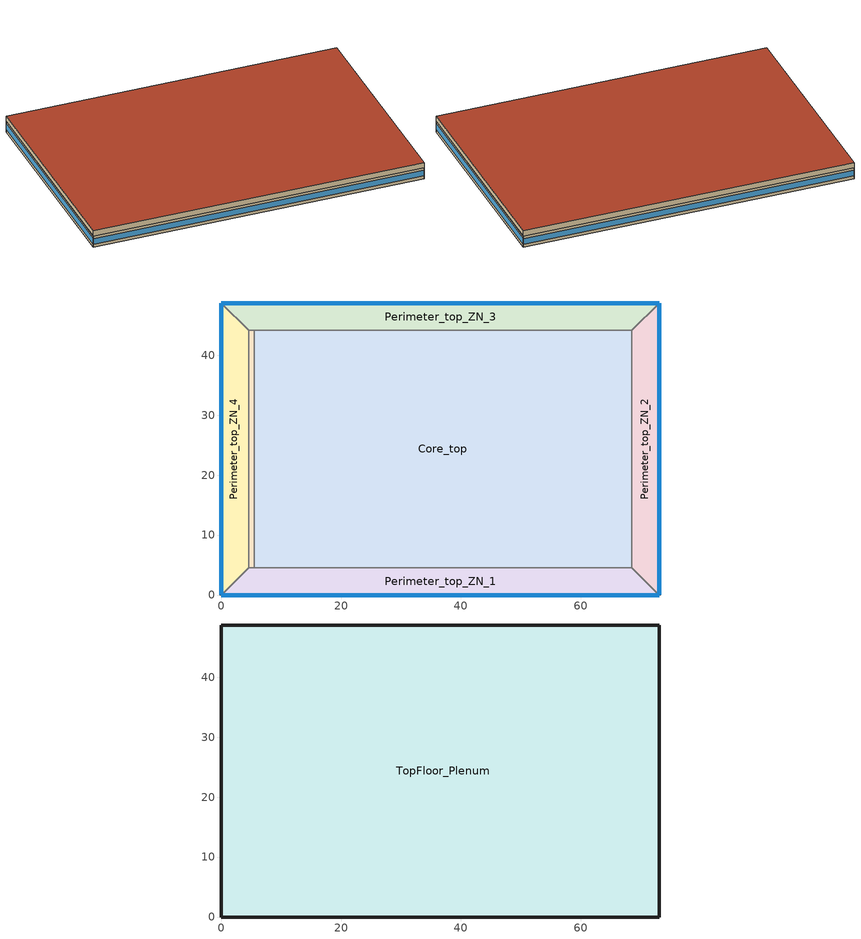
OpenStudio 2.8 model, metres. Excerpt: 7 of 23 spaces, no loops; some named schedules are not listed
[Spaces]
DataCenter_top_ZN_6
 floor adiabatic (BTAP-Int-Wall): 5.49,44.16 5.49,4.57 4.57,4.57 4.57,44.16 z43.6
 wall to Perimeter_top_ZN_4: 4.57,44.16 4.57,4.57 z43.6:46.34
 wall to Core_top: 5.49,4.57 5.49,44.16 z43.6:46.34
 wall to Perimeter_top_ZN_3: 5.49,44.16 4.57,44.16 z43.6:46.34
 wall to Perimeter_top_ZN_1: 4.57,4.57 5.49,4.57 z43.6:46.34
Perimeter_top_ZN_3
 floor adiabatic (BTAP-Int-Wall): 73.11,48.74 68.53,44.16 4.57,44.16 0,48.74 z43.6
 wall outside: 73.11,48.74 0,48.74 z43.6:46.34
 wall to Core_top: 5.49,44.16 68.53,44.16 z43.6:46.34
 wall to Perimeter_top_ZN_2: 68.53,44.16 73.11,48.74 z43.6:46.34
 wall to Perimeter_top_ZN_4: 0,48.74 4.57,44.16 z43.6:46.34
 window: 73.08,48.74 0.03,48.74 z44.36:45.68
Core_top
 floor adiabatic (BTAP-Int-Wall): 68.53,44.16 68.53,4.57 5.49,4.57 5.49,44.16 z43.6
 wall to Perimeter_top_ZN_1: 5.49,4.57 68.53,4.57 z43.6:46.34
 wall to Perimeter_top_ZN_2: 68.53,4.57 68.53,44.16 z43.6:46.34
Perimeter_top_ZN_2
 floor adiabatic (BTAP-Int-Wall): 73.11,48.74 73.11,0 68.53,4.57 68.53,44.16 z43.6
 wall outside: 73.11,0 73.11,48.74 z43.6:46.34
 wall to Perimeter_top_ZN_1: 68.53,4.57 73.11,0 z43.6:46.34
 window: 73.11,0.03 73.11,48.71 z44.36:45.68
Perimeter_top_ZN_1
 floor adiabatic (BTAP-Int-Wall): 68.53,4.57 73.11,0 0,0 4.57,4.57 z43.6
 wall outside: 0,0 73.11,0 z43.6:46.34
 wall to Perimeter_top_ZN_4: 4.57,4.57 0,0 z43.6:46.34
 window: 0.03,0 73.08,0 z44.36:45.68
Perimeter_top_ZN_4
 floor adiabatic (BTAP-Int-Wall): 0,48.74 4.57,44.16 4.57,4.57 0,0 z43.6
 wall outside: 0,48.74 0,0 z43.6:46.34
 window: 0,48.71 0,0.03 z44.36:45.68
TopFloor_Plenum
 floor to Perimeter_top_ZN_3: 73.11,48.74 68.53,44.16 4.57,44.16 0,48.74 z46.34
 floor to Perimeter_top_ZN_2: 73.11,48.74 73.11,0 68.53,4.57 68.53,44.16 z46.34
 floor to Perimeter_top_ZN_1: 68.53,4.57 73.11,0 0,0 4.57,4.57 z46.34
 floor to Perimeter_top_ZN_4: 0,48.74 4.57,44.16 4.57,4.57 0,0 z46.34
 floor to DataCenter_top_ZN_6: 5.49,44.16 5.49,4.57 4.57,4.57 4.57,44.16 z46.34
 floor to Core_top: 68.53,44.16 68.53,4.57 5.49,4.57 5.49,44.16 z46.34
 wall outside: 0,0 73.11,0 73.11,48.74 0,48.74 0,0 z46.34:47.56
 roof outside: 73.11,0 73.11,48.74 0,48.74 0,0 z47.56
[Building]
LargeOffice-CAN_AB_Calgary.Intl.AP.718770_CWEC2016.epw: North Axis {deg}=0; Default Construction Set=BTAP-Mass at hdd = 5000.0; Standards Number of Stories=13; Standards Number of Above Ground Stories=12; Standards Building Type=NECB2017_LargeOffice
[Site]
Calgary Intl AP_AB_CAN: Latitude {deg}=51.114; Longitude {deg}=-114.02; Time Zone {hr}=-7; Elevation {m}=1084.1
[Site:WaterMainsTemperature]
Calculation Method=Correlation; Annual Average Outdoor Air Temperature {C}=5; Maximum Difference In Monthly Average Outdoor Air Temperatures {deltaC}=23.3
[Site:GroundTemperature:BuildingSurface]
19.527, 19.502, 19.536, 19.598, 20.002, 21.64, 22.225, 22.375, 21.449, 20.121, 19.802, 19.633
[SizingPeriod:DesignDay] Barometric Pressure {Pa}=88961; Sky Clearness=0; Rain Indicator=0; Snow Indicator=0; Day of Month=21; Daylight Saving Time Indicator=0; Humidity Indicating Type=Wetbulb; Dry-Bulb Temperature Range Modifier Type=DefaultMultipliers
Name | Maximum Dry-Bulb Temperature {C} | Daily Dry-Bulb Temperature Range {deltaC} | Humidity Indicating Conditions at Maximum Dry-Bulb | Wind Speed {m/s} | Wind Direction {deg} | Month | Day Type | Solar Model Indicator | ASHRAE Taub | ASHRAE Taud
Calgary Intl AP Ann Clg .4% Condns DB=>MWB | 28.5 | 12.1 | 16.1 | 4.5 | 160 | 7 | SummerDesignDay | ASHRAETau | 0.339 | 2.421
Calgary Intl AP Ann Htg 99.6% Condns DB | -28.5 | 0 | -28.5 | 2.9 | 200 | 1 | WinterDesignDay | ASHRAEClearSky
[Material:NoMass] Roughness=Smooth; Thermal Absorptance=0.9; Solar Absorptance=0.7
Name | Thermal Resistance {m2-K/W} | Visible Absorptance
Typical Carpet Pad | 0.21648 | 0.8
Typical Insulation 1 | 5.91238 | 0.7
Typical Insulation 2 | 4.49096 | 0.7
Typical Insulation 3 | 7.24636 | 0.7
Typical Carpet Pad 2 | 1.25503 | 0.8
Typical Carpet Pad 3 | 3.45515 | 0.8
Typical Insulation 4 | 0.526298 | 0.7
Typical Insulation 5 | 0.526316 | 0.7
[Material]
Name | Roughness | Thickness {m} | Conductivity {W/m-K} | Density {kg/m3} | Specific Heat {J/kg-K} | Thermal Absorptance | Solar Absorptance | Visible Absorptance
100mm Normalweight concrete floor | MediumSmooth | 0.1016 | 2.31 | 2322 | 832
G01 13mm gypsum board | Smooth | 0.0127 | 0.16 | 800 | 1090 | 0.9 | 0.7 | 0.5
G05 25mm wood | MediumSmooth | 0.0254 | 0.15 | 608 | 1630 | 0.9 | 0.5 | 0.5
4 in. Normalweight Concrete Floor | MediumRough | 0.1016 | 2.31 | 2322 | 832 | 0.9 | 0.7 | 0.7
1IN Stucco | Smooth | 0.0253 | 0.6918 | 1858 | 837 | 0.9 | 0.7 | 0.92
8IN CONCRETE HW RefBldg | Rough | 0.2032 | 1.311 | 2240 | 836.8 | 0.9 | 0.7 | 0.7
1/2IN Gypsum | Smooth | 0.0127 | 0.16 | 784.9 | 830 | 0.9 | 0.4 | 0.4
Metal Roof Surface; F08 Metal surface | Smooth | 0.0008 | 45.28 | 7824 | 500 | 0.9 | 0.7 | 0.7
6 in. Normalweight Concrete Floor | MediumRough | 0.1524 | 2.31 | 2322 | 832 | 0.9 | 0.7 | 0.7
[Construction]
BTAP-Int-Floor: 100mm Normalweight concrete floor, Typical Carpet Pad
BTAP-Int-Wall: G01 13mm gypsum board, G01 13mm gypsum board
BTAP-Int-Ceiling: Typical Carpet Pad, 100mm Normalweight concrete floor
BTAP-Ext-DaylightDiffuser: SimpleGlazing
BTAP-Int-Door: G05 25mm wood
BTAP-Ext-Floor-Mass:U-0.162: Typical Insulation 1, 4 in. Normalweight Concrete Floor, Typical Carpet Pad
BTAP-Ext-Wall-Mass:U-0.21: 1IN Stucco, 8IN CONCRETE HW RefBldg, Typical Insulation 2, 1/2IN Gypsum
BTAP-Ext-Roof-Metal:U-0.138: Metal Roof Surface, Typical Insulation 3
BTAP-Grnd-Floor-Mass:U-0.757: 6 in. Normalweight Concrete Floor, Typical Carpet Pad 2
BTAP-Grnd-Roof-Mass:U-0.284: 6 in. Normalweight Concrete Floor, Typical Carpet Pad 3
BTAP-Ext-Door:U-1.9000000000000001: F08 Metal surface, Typical Insulation 4
BTAP-Ext-OverHeadDoor:U-1.9000000000000001: Typical Insulation 5
BTAP-Ext-DaylightDiffuser:U=0.190 SHGC=0.600: SimpleGlazing:U=0.190 SHGC=0.600
[DefaultConstructionSet]
BTAP-Mass at hdd = 5000.0: Default Exterior Surface Constructions=BTAP-Mass at hdd = 5000.0; Default Interior Surface Constructions=Default Surface Constructions 2; Default Ground Contact Surface Constructions=BTAP-Mass at hdd = 5000.0 1; Default Exterior SubSurface Constructions=BTAP-Mass at hdd = 5000.0; Default Interior SubSurface Constructions=Default Sub Surface Constructions 2; Interior Partition Construction=BTAP-Int-Door
[DefaultSurfaceConstructions]
Name | Floor Construction | Wall Construction | Roof Ceiling Construction
Default Surface Constructions 2 | BTAP-Int-Floor | BTAP-Int-Wall | BTAP-Int-Ceiling
BTAP-Mass at hdd = 5000.0 | BTAP-Ext-Floor-Mass:U-0.162 | BTAP-Ext-Wall-Mass:U-0.21 | BTAP-Ext-Roof-Metal:U-0.138
BTAP-Mass at hdd = 5000.0 1 | BTAP-Grnd-Floor-Mass:U-0.757 | BTAP-Grnd-Roof-Mass:U-0.284 | BTAP-Grnd-Roof-Mass:U-0.284
[DefaultSubSurfaceConstructions]
Name | Fixed Window Construction | Operable Window Construction | Door Construction | Glass Door Construction | Overhead Door Construction | Skylight Construction | Tubular Daylight Dome Construction | Tubular Daylight Diffuser Construction
Default Sub Surface Constructions 2 | BTAP-Ext-DaylightDiffuser | BTAP-Ext-DaylightDiffuser | BTAP-Int-Door
BTAP-Mass at hdd = 5000.0 | BTAP-Ext-DaylightDiffuser:U=0.190 SHGC=0.600 | BTAP-Ext-DaylightDiffuser:U=0.190 SHGC=0.600 | BTAP-Ext-Door:U-1.9000000000000001 | BTAP-Ext-DaylightDiffuser:U=0.190 SHGC=0.600 | BTAP-Ext-OverHeadDoor:U-1.9000000000000001 | BTAP-Ext-DaylightDiffuser:U=0.190 SHGC=0.600 | BTAP-Ext-DaylightDiffuser:U=0.190 SHGC=0.600 | BTAP-Ext-DaylightDiffuser:U=0.190 SHGC=0.600
[WindowMaterial:SimpleGlazingSystem] Solar Heat Gain Coefficient=0.6; Visible Transmittance=0.21
Name | U-Factor {W/m2-K}
SimpleGlazing | 2.2
SimpleGlazing:U=0.190 SHGC=0.600 | 1.9
[Space] Building Story=Building Story 3
Name | Space Type | Thermal Zone | Part of Total Floor Area
DataCenter_top_ZN_6 | Space Function Office open plan | ALL_ST=Office open plan_FL=Building Story 3_SCH=A 1
Perimeter_top_ZN_3 | Space Function Office open plan | ALL_ST=Office open plan_FL=Building Story 3_SCH=A | Yes
Core_top | Space Function Office open plan | ALL_ST=Office open plan_FL=Building Story 3_SCH=A 4 | Yes
Perimeter_top_ZN_2 | Space Function Office open plan | ALL_ST=Office open plan_FL=Building Story 3_SCH=A 2 | Yes
Perimeter_top_ZN_1 | Space Function Office open plan | ALL_ST=Office open plan_FL=Building Story 3_SCH=A 3 | Yes
TopFloor_Plenum | Space Function - undefined - | ALL_ST=- undefined -_FL=Building Story 3_SCH=A | No
Perimeter_top_ZN_4 | Space Function Office open plan | ALL_ST=Office open plan_FL=Building Story 3_SCH=A 5 | Yes
[BuildingStory]
Building Story 3: Nominal Z Coordinate {m}=43.5952
[SpaceType] Standards Building Type=Space Function
Name | Default Schedule Set | Design Specification Outdoor Air Object | Standards Space Type
Space Function Office open plan | Space Function Office open plan Schedule Set | Space Function Office open plan Ventilation | Office open plan
Space Function - undefined - | Space Function - undefined - Schedule Set | Space Function - undefined - Ventilation | - undefined -
[DesignSpecification:OutdoorAir] Outdoor Air Flow per Person {m3/s-person}=0; Outdoor Air Flow Air Changes per Hour {1/hr}=0
Name | Outdoor Air Flow per Floor Area {m3/s-m2} | Outdoor Air Method | Outdoor Air Flow Rate {m3/s}
Space Function - undefined - Ventilation | 0
Space Function Office open plan Ventilation | 0.00042164 | Sum | 0
[DefaultScheduleSet] Infiltration Schedule=Always On
Name | Number of People Schedule | People Activity Level Schedule | Lighting Schedule | Electric Equipment Schedule
Space Function - undefined - Schedule Set
Space Function Office open plan Schedule Set | NECB-A-Occupancy | NECB-Activity | NECB-A-Occupancy-NECB-A-Lighting-0.2-0.1-0.67-Light Ruleset | NECB-A-Electric-Equipment
[ThermostatSetpoint:DualSetpoint]
Name | Heating Setpoint Temperature Schedule | Cooling Setpoint Temperature Schedule
Space Function Office open plan Thermostat 41; Space Function Office open plan Thermostat 42; Space Function Office open plan Thermostat 51; Space Function Office open plan Thermostat 53; Space Function Office open plan Thermostat 55; Space Function Office open plan Thermostat 56 | NECB-A-Thermostat Setpoint-Heating | NECB-A-Thermostat Setpoint-Cooling
Space Function - undefined - Thermostat 8
[People:Definition]
Space Function Office open plan People Definition: Number of People Calculation Method=People/Area; People per Space Floor Area {person/m2}=0.0500182; Fraction Radiant=0.3
[People]
Space Function Office open plan People: People Definition=Space Function Office open plan People Definition; Space or SpaceType=Space Function Office open plan; Work Efficiency Schedule=Work Efficiency Schedule; Clothing Insulation Schedule=Clothing Schedule; Air Velocity Schedule=Air Velocity Schedule; Multiplier=1
[Lights:Definition]
Space Function Office open plan Lights Definition: Design Level Calculation Method=Watts/Area; Watts per Space Floor Area {W/m2}=8.69993; Fraction Radiant=0.5; Fraction Visible=0.2
[Lights]
Space Function Office open plan Lights: Lights Definition=Space Function Office open plan Lights Definition; Space or SpaceType=Space Function Office open plan; Fraction Replaceable=1
[ElectricEquipment:Definition]
Space Function Office open plan Elec Equip Definition: Design Level Calculation Method=Watts/Area; Watts per Space Floor Area {W/m2}=7.50273; Fraction Radiant=0.5
[ElectricEquipment]
Space Function Office open plan Elec Equip: Electric Equipment Definition=Space Function Office open plan Elec Equip Definition; Space or SpaceType=Space Function Office open plan
[SpaceInfiltration:DesignFlowRate] Schedule=Always On Discrete; Design Flow Rate Calculation Method=Flow/ExteriorArea; Flow per Exterior Surface Area {m3/s-m2}=0.00025; Constant Term Coefficient=0; Temperature Term Coefficient=0; Velocity Term Coefficient=0.224; Velocity Squared Term Coefficient=0
Name | Space or SpaceType
Perimeter_top_ZN_1 Infiltration | Perimeter_top_ZN_1
Perimeter_top_ZN_2 Infiltration | Perimeter_top_ZN_2
Perimeter_top_ZN_3 Infiltration | Perimeter_top_ZN_3
Perimeter_top_ZN_4 Infiltration | Perimeter_top_ZN_4
TopFloor_Plenum Infiltration | TopFloor_Plenum
[ThermalZone] Use Ideal Air Loads=No
Name | Thermostat
ALL_ST=Office open plan_FL=Building Story 3_SCH=A | Space Function Office open plan Thermostat 41
ALL_ST=Office open plan_FL=Building Story 3_SCH=A 1 | Space Function Office open plan Thermostat 42
ALL_ST=- undefined -_FL=Building Story 3_SCH=A | Space Function - undefined - Thermostat 8
ALL_ST=Office open plan_FL=Building Story 3_SCH=A 2 | Space Function Office open plan Thermostat 51
ALL_ST=Office open plan_FL=Building Story 3_SCH=A 3 | Space Function Office open plan Thermostat 53
ALL_ST=Office open plan_FL=Building Story 3_SCH=A 4 | Space Function Office open plan Thermostat 55
ALL_ST=Office open plan_FL=Building Story 3_SCH=A 5 | Space Function Office open plan Thermostat 56
[HeatExchanger:AirToAir:SensibleAndLatent] Availability Schedule=Always On Discrete; Nominal Supply Air Flow Rate {m3/s}=autosize; Sensible Effectiveness at 100% Heating Air Flow=0.5; Latent Effectiveness at 100% Heating Air Flow=0.5; Sensible Effectiveness at 75% Heating Air Flow=0.5; Latent Effectiveness at 75% Heating Air Flow=0.5; Sensible Effectiveness at 100% Cooling Air Flow=0.5; Latent Effectiveness at 100% Cooling Air Flow=0.5; Sensible Effectiveness at 75% Cooling Air Flow=0.5; Latent Effectiveness at 75% Cooling Air Flow=0.5; Supply Air Outlet Temperature Control=Yes; Heat Exchanger Type=Rotary; Frost Control Type=ExhaustOnly; Threshold Temperature {C}=-23.3; Initial Defrost Time Fraction=0.167; Rate of Defrost Time Fraction Increase {1/K}=1.44; Economizer Lockout=Yes
Name | Nominal Electric Power {W}
Sys_4_PSZ_WILD_ST=Electrical/Mechanical room-sch-A_FL=Basement Story 0_SCH=A ERV | 657.844
Sys_6_VAV with Reheat ERV | 287.084
Sys_6_VAV with Reheat 1 ERV; Sys_6_VAV with Reheat 3 ERV | 1127.93
Sys_6_VAV with Reheat 2 ERV | 107843
[SetpointManager:OutdoorAirPretreat] Minimum Setpoint Temperature {C}=-99; Maximum Setpoint Temperature {C}=99; Minimum Setpoint Humidity Ratio {kgWater/kgDryAir}=1e-05; Maximum Setpoint Humidity Ratio {kgWater/kgDryAir}=1
Setpoint Manager Outdoor Air Pretreat 1; Setpoint Manager Outdoor Air Pretreat 2; Setpoint Manager Outdoor Air Pretreat 3; Setpoint Manager Outdoor Air Pretreat 4; Setpoint Manager Outdoor Air Pretreat 5
[AvailabilityManager:NightCycle] Control Type=CycleOnAny; Thermostat Tolerance {deltaC}=1; Cycling Run Time {s}=3600
Availability Manager Night Cycle 1; Availability Manager Night Cycle 2; Availability Manager Night Cycle 3; Availability Manager Night Cycle 4; Availability Manager Night Cycle 5
[EnergyManagementSystem:Sensor] Output Variable or Output Meter Index Key=Environment; Output Variable or Output Meter=Site Outdoor Air Drybulb Temperature
OAT; OAT_1; OAT_2
[EnergyManagementSystem:Actuator] Actuated Component Type=Schedule:Year; Actuated Component Control Type=Schedule Value
Name | Actuated Component
Sys6VAVwithReheat1HtgSch0; Sys6VAVwithReheat2HtgSch0; Sys6VAVwithReheat3HtgSch0 | NECB-A-Thermostat Setpoint-Heating
Sys6VAVwithReheat1ClgSch0; Sys6VAVwithReheat2ClgSch0; Sys6VAVwithReheat3ClgSch0 | NECB-A-Thermostat Setpoint-Cooling
[EnergyManagementSystem:Program]
Sys6VAVwithReheat1OptimumStartProg0: IF DaylightSavings==0 && DayOfWeek>1 && Hour==5 && OAT<23.9 && OAT>1.7; SET Sys6VAVwithReheat1ClgSch0 = 29.4; SET Sys6VAVwithReheat1HtgSch0 = 15.6; ELSEIF DaylightSavings==0 && DayOfWeek==1 && Hour==7 && OAT<23.9 && OAT>1.7; SET Sys6VAVwithReheat1ClgSch0 = 29.4; SET Sys6VAVwithReheat1HtgSch0 = 15.6; ELSEIF DaylightSavings==1 && DayOfWeek>1 && Hour==4 && OAT<23.9 && OAT>1.7; SET Sys6VAVwithReheat1ClgSch0 = 29.4; SET Sys6VAVwithReheat1HtgSch0 = 15.6; ELSEIF DaylightSavings==1 && DayOfWeek==1 && Hour==6 && OAT<23.9 && OAT>1.7; SET Sys6VAVwithReheat1ClgSch0 = 29.4; SET Sys6VAVwithReheat1HtgSch0 = 15.6; ELSE; SET Sys6VAVwithReheat1ClgSch0 = NULL; SET Sys6VAVwithReheat1HtgSch0 = NULL; ENDIF
Sys6VAVwithReheat2OptimumStartProg0: IF DaylightSavings==0 && DayOfWeek>1 && Hour==5 && OAT_1<23.9 && OAT_1>1.7; SET Sys6VAVwithReheat2ClgSch0 = 29.4; SET Sys6VAVwithReheat2HtgSch0 = 15.6; ELSEIF DaylightSavings==0 && DayOfWeek==1 && Hour==7 && OAT_1<23.9 && OAT_1>1.7; SET Sys6VAVwithReheat2ClgSch0 = 29.4; SET Sys6VAVwithReheat2HtgSch0 = 15.6; ELSEIF DaylightSavings==1 && DayOfWeek>1 && Hour==4 && OAT_1<23.9 && OAT_1>1.7; SET Sys6VAVwithReheat2ClgSch0 = 29.4; SET Sys6VAVwithReheat2HtgSch0 = 15.6; ELSEIF DaylightSavings==1 && DayOfWeek==1 && Hour==6 && OAT_1<23.9 && OAT_1>1.7; SET Sys6VAVwithReheat2ClgSch0 = 29.4; SET Sys6VAVwithReheat2HtgSch0 = 15.6; ELSE; SET Sys6VAVwithReheat2ClgSch0 = NULL; SET Sys6VAVwithReheat2HtgSch0 = NULL; ENDIF
Sys6VAVwithReheat3OptimumStartProg0: IF DaylightSavings==0 && DayOfWeek>1 && Hour==5 && OAT_2<23.9 && OAT_2>1.7; SET Sys6VAVwithReheat3ClgSch0 = 29.4; SET Sys6VAVwithReheat3HtgSch0 = 15.6; ELSEIF DaylightSavings==0 && DayOfWeek==1 && Hour==7 && OAT_2<23.9 && OAT_2>1.7; SET Sys6VAVwithReheat3ClgSch0 = 29.4; SET Sys6VAVwithReheat3HtgSch0 = 15.6; ELSEIF DaylightSavings==1 && DayOfWeek>1 && Hour==4 && OAT_2<23.9 && OAT_2>1.7; SET Sys6VAVwithReheat3ClgSch0 = 29.4; SET Sys6VAVwithReheat3HtgSch0 = 15.6; ELSEIF DaylightSavings==1 && DayOfWeek==1 && Hour==6 && OAT_2<23.9 && OAT_2>1.7; SET Sys6VAVwithReheat3ClgSch0 = 29.4; SET Sys6VAVwithReheat3HtgSch0 = 15.6; ELSE; SET Sys6VAVwithReheat3ClgSch0 = NULL; SET Sys6VAVwithReheat3HtgSch0 = NULL; ENDIF
[EnergyManagementSystem:ProgramCallingManager]
Sys6VAVwithReheat1OptimumStartCallingManager0: BeginTimestepBeforePredictor; Sys6VAVwithReheat1OptimumStartProg0
Sys6VAVwithReheat2OptimumStartCallingManager0: BeginTimestepBeforePredictor; Sys6VAVwithReheat2OptimumStartProg0
Sys6VAVwithReheat3OptimumStartCallingManager0: BeginTimestepBeforePredictor; Sys6VAVwithReheat3OptimumStartProg0
[Schedule:Ruleset]
Always On: Default Day Schedule=Always On Default
Clothing Schedule: Default Day Schedule=Clothing Schedule Default Winter Clothes
Air Velocity Schedule: Default Day Schedule=Air Velocity Schedule Default
Work Efficiency Schedule: Default Day Schedule=Work Efficiency Schedule Default
NECB-A-Occupancy: Default Day Schedule=NECB-A-Occupancy Default
NECB-Activity: Default Day Schedule=NECB-Activity Default; Summer Design Day Schedule=NECB-Activity Summer Design Day; Winter Design Day Schedule=NECB-Activity Winter Design Day
NECB-A-Electric-Equipment: Default Day Schedule=NECB-A-Electric-Equipment Default
NECB-A-Thermostat Setpoint-Heating: Default Day Schedule=NECB-A-Thermostat Setpoint-Heating Default
NECB-A-Thermostat Setpoint-Cooling: Default Day Schedule=NECB-A-Thermostat Setpoint-Cooling Default
NECB-A-Occupancy-NECB-A-Lighting-0.2-0.1-0.67-Light Ruleset: Default Day Schedule=NECB-A-Occupancy-NECB-A-Lighting-0.2-0.1-0.67-Light Default
[Schedule:Day]
Always On Default; Clothing Schedule Default Winter Clothes: 24, 0, 1
Work Efficiency Schedule Default: 24, 0, 0
NECB-A-Occupancy Default: 7, 0, 0, 8, 0, 0.1, 9, 0, 0.7, 12, 0, 0.9, 14, 0, 0.5, 17, 0, 0.9, 18, 0, 0.7, 19, 0, 0.3, 23, 0, 0.1, 24, 0, 0
NECB-Activity Default; NECB-Activity Winter Design Day; NECB-Activity Summer Design Day: 24, 0, 130
NECB-A-Electric-Equipment Default: 7, 0, 0.2, 8, 0, 0.3, 9, 0, 0.8, 18, 0, 0.9, 19, 0, 0.5, 21, 0, 0.3, 24, 0, 0.2
NECB-A-Thermostat Setpoint-Heating Default: 6, 0, 18, 7, 0, 20, 21, 0, 22, 24, 0, 18
NECB-A-Thermostat Setpoint-Cooling Default: 6, 0, 35, 21, 0, 24, 24, 0, 35
NECB-A-Occupancy-NECB-A-Lighting-0.2-0.1-0.67-Light Default: 7, 0, 0.0383, 8, 0, 0.2298, 9, 0, 0.8, 17, 0, 0.9, 18, 0, 0.8, 19, 0, 0.5, 21, 0, 0.2298, 23, 0, 0.0766, 24, 0, 0.0383
[Schedule:Rule] Date Specification Type=DateRange; Start Month=1; Start Day=1; End Month=12; End Day=31
Name | Schedule Ruleset | Rule Order | Day Schedule | Apply Monday | Apply Tuesday | Apply Wednesday | Apply Thursday | Apply Friday | Apply Saturday | Apply Sunday
Schedule Rule 2 | NECB-A-Occupancy | 2 | NECB-A-Occupancy Default|Wkdy Day | Yes | Yes | Yes | Yes | Yes
Schedule Rule 3 | NECB-A-Occupancy | 1 | NECB-A-Occupancy Sat Day |  |  |  |  |  | Yes
Schedule Rule 4 | NECB-A-Occupancy | 0 | NECB-A-Occupancy Sun|Hol Day |  |  |  |  |  |  | Yes
Schedule Rule 8 | NECB-A-Electric-Equipment | 2 | NECB-A-Electric-Equipment Default|Wkdy Day | Yes | Yes | Yes | Yes | Yes
Schedule Rule 9 | NECB-A-Electric-Equipment | 1 | NECB-A-Electric-Equipment Sat Day |  |  |  |  |  | Yes
Schedule Rule 10 | NECB-A-Electric-Equipment | 0 | NECB-A-Electric-Equipment Sun|Hol Day |  |  |  |  |  |  | Yes
Schedule Rule 11 | NECB-A-Thermostat Setpoint-Heating | 2 | NECB-A-Thermostat Setpoint-Heating Default|Wkdy Day | Yes | Yes | Yes | Yes | Yes
Schedule Rule 12 | NECB-A-Thermostat Setpoint-Heating | 1 | NECB-A-Thermostat Setpoint-Heating Sat Day |  |  |  |  |  | Yes
Schedule Rule 13 | NECB-A-Thermostat Setpoint-Heating | 0 | NECB-A-Thermostat Setpoint-Heating Sun|Hol Day |  |  |  |  |  |  | Yes
Schedule Rule 14 | NECB-A-Thermostat Setpoint-Cooling | 2 | NECB-A-Thermostat Setpoint-Cooling Default|Wkdy Day | Yes | Yes | Yes | Yes | Yes
Schedule Rule 15 | NECB-A-Thermostat Setpoint-Cooling | 1 | NECB-A-Thermostat Setpoint-Cooling Sat Day |  |  |  |  |  | Yes
Schedule Rule 16 | NECB-A-Thermostat Setpoint-Cooling | 0 | NECB-A-Thermostat Setpoint-Cooling Sun|Hol Day |  |  |  |  |  |  | Yes
Schedule Rule 17 | NECB-A-Occupancy-NECB-A-Lighting-0.2-0.1-0.67-Light Ruleset | 2 | NECB-A-Occupancy-NECB-A-Lighting-0.2-0.1-0.67-Default|Wkdy-Light Day | Yes | Yes | Yes | Yes | Yes
Schedule Rule 18 | NECB-A-Occupancy-NECB-A-Lighting-0.2-0.1-0.67-Light Ruleset | 1 | NECB-A-Occupancy-NECB-A-Lighting-0.2-0.1-0.67-Sat-Light Day |  |  |  |  |  | Yes
Schedule Rule 19 | NECB-A-Occupancy-NECB-A-Lighting-0.2-0.1-0.67-Light Ruleset | 0 | NECB-A-Occupancy-NECB-A-Lighting-0.2-0.1-0.67-Sun|Hol-Light Day |  |  |  |  |  |  | Yes
[Schedule:Constant]
Always On Discrete: Value=1
